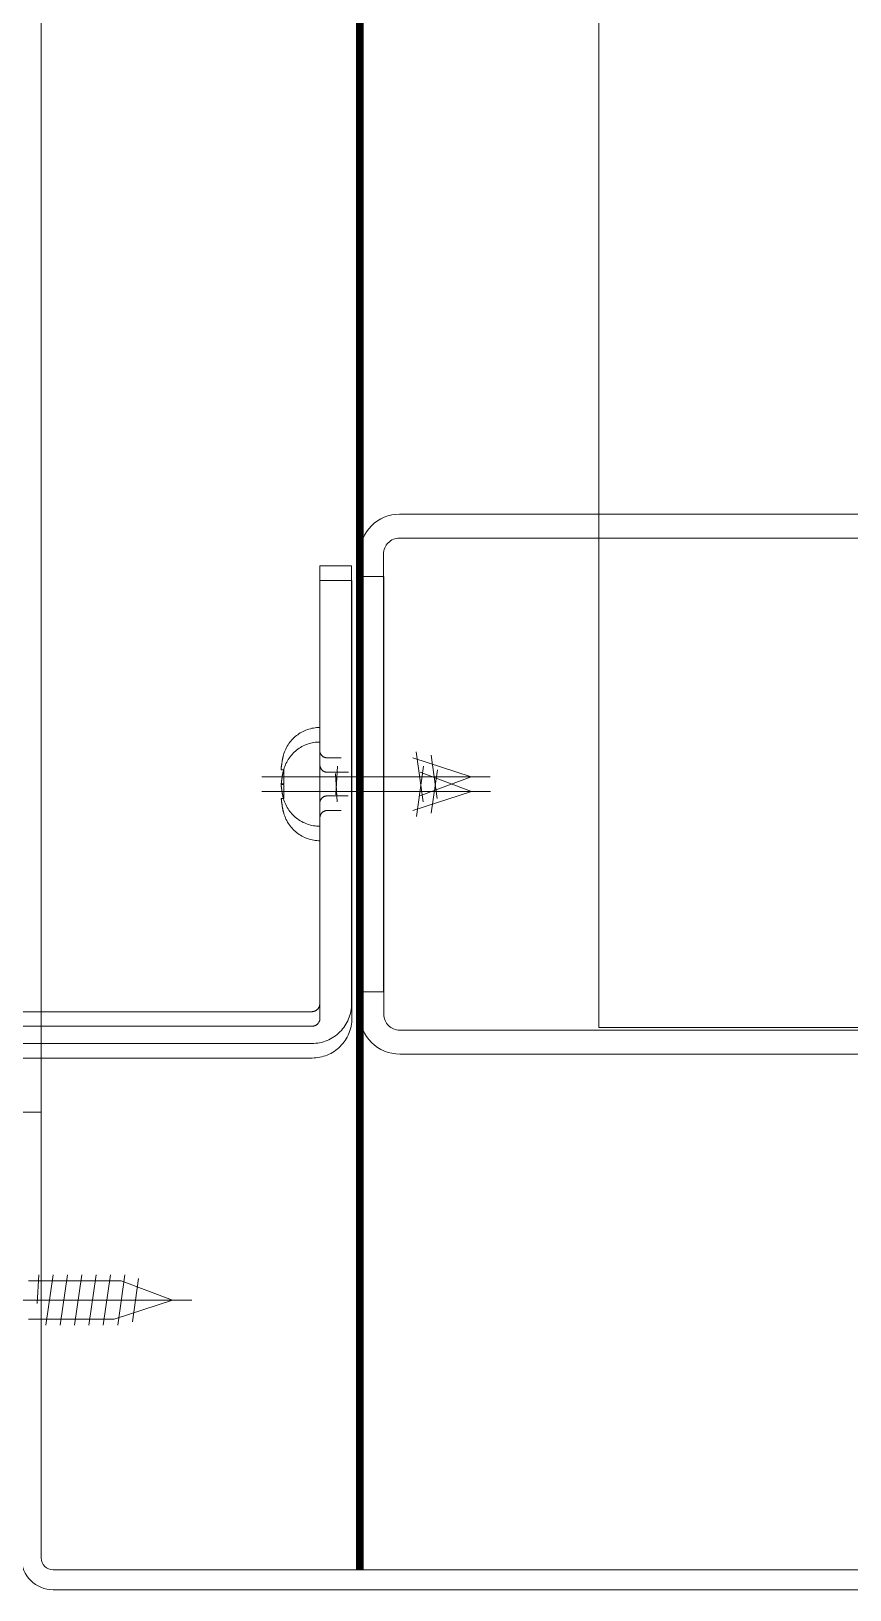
# Model space of a CAD drawing. Extents: x -2050 to 29725, y -1777 to 6820.
# Drawn here: x 7092.37 to 7102.65, y 1817.94 to 1837.52 of the extents above; entities that cross this region are included whole.
import ezdxf

# ---------------------------------------------------------------- set-up
doc = ezdxf.new("R2010")
doc.units = 0
doc.header["$LTSCALE"] = 25
doc.header["$MEASUREMENT"] = 0
doc.layers.get('0').update_dxf_attribs({"color": 9, "lineweight": 9})
doc.layers.add('06D', color=9, linetype='Continuous', lineweight=9)
doc.layers.add('10', color=9, linetype='Continuous', lineweight=9)

# ---------------------------------------------------------------- blocks, each defined once
blk = doc.blocks.new('p- alum kaplama profil')
at = {"lineweight": 18}
blk.add_lwpolyline([(4.091, 6.157), (-1.409, 6.157), (-1.409, 6.457), (4.091, 6.457, 0.414214), (4.291, 6.657), (4.291, 14.66, -0.414214), (4.791, 15.16), (10.291, 15.16), (10.291, 14.86), (4.791, 14.86, 0.414214), (4.591, 14.66), (4.591, 6.657, -0.414214)], format="xyb", close=True, dxfattribs=at)
blk.add_lwpolyline([(-1.659, -2.342), (-1.659, 5.556), (-1.659, 5.561), (-1.658, 5.566), (-1.658, 5.571), (-1.657, 5.576), (-1.656, 5.581), (-1.654, 5.585), (-1.653, 5.59), (-1.651, 5.595), (-1.649, 5.599), (-1.647, 5.604), (-1.644, 5.608), (-1.642, 5.612), (-1.639, 5.616), (-1.636, 5.62), (-1.633, 5.624), (-1.629, 5.627), (-1.626, 5.63), (-1.622, 5.634), (-1.618, 5.637), (-1.614, 5.64), (-1.61, 5.642), (-1.606, 5.645), (-1.601, 5.647), (-1.597, 5.649), (-1.592, 5.651), (-1.588, 5.652), (-1.583, 5.653), (-1.578, 5.654), (-1.573, 5.655), (-1.569, 5.656), (-1.564, 5.656), (-1.559, 5.656), (3.941, 5.656), (3.941, 6.056), (-1.559, 6.056), (-1.583, 6.056), (-1.608, 6.054), (-1.632, 6.051), (-1.656, 6.047), (-1.68, 6.041), (-1.704, 6.035), (-1.727, 6.027), (-1.75, 6.018), (-1.772, 6.008), (-1.794, 5.997), (-1.816, 5.985), (-1.836, 5.972), (-1.857, 5.958), (-1.876, 5.943), (-1.894, 5.927), (-1.912, 5.91), (-1.929, 5.892), (-1.945, 5.874), (-1.96, 5.854), (-1.974, 5.834), (-1.988, 5.813), (-2, 5.792), (-2.011, 5.77), (-2.021, 5.748), (-2.029, 5.725), (-2.037, 5.702), (-2.044, 5.678), (-2.049, 5.654), (-2.053, 5.63), (-2.056, 5.605), (-2.058, 5.581), (-2.059, 5.556), (-2.059, -2.342)])
for points in [[(1.291, 4.927, -10), (1.291, 7.795, -10)], [(1.051, 6.913, -10), (1.291, 7.556, -10)], [(1.531, 6.823, -10), (1.291, 7.556, -10)], [(1.563, 7.053, -10), (1.02, 7.13, -10)], [(1.606, 6.866, -10), (0.976, 6.956, -10)], [(1.291, 6.157, -10), (1.291, 6.257, -10)], [(1.335, 5.855, -10), (0.976, 5.876, -10)], [(1.051, 5.833, -10), (1.051, 6.013, -10)], [(1.531, 5.746, -10), (1.531, 5.923, -10)], [(0.961, 5.656, -10), (0.966, 5.657, -10), (0.97, 5.657, -10), (0.974, 5.657, -10), (0.979, 5.658, -10), (0.983, 5.659, -10), (0.987, 5.66, -10), (0.992, 5.662, -10), (0.996, 5.663, -10), (1, 5.665, -10), (1.004, 5.667, -10), (1.008, 5.669, -10), (1.011, 5.672, -10), (1.015, 5.674, -10), (1.018, 5.677, -10), (1.022, 5.68, -10), (1.025, 5.683, -10), (1.028, 5.686, -10), (1.031, 5.689, -10), (1.034, 5.693, -10), (1.036, 5.696, -10), (1.038, 5.7, -10), (1.041, 5.704, -10), (1.043, 5.708, -10), (1.044, 5.712, -10), (1.046, 5.716, -10), (1.047, 5.72, -10), (1.049, 5.725, -10), (1.05, 5.729, -10), (1.05, 5.733, -10), (1.051, 5.738, -10), (1.051, 5.742, -10), (1.051, 5.746, -10)], [(1.051, 5.746, -10), (1.051, 5.833, -10)], [(1.531, 5.746, -10), (1.531, 5.742, -10), (1.532, 5.738, -10), (1.532, 5.733, -10), (1.533, 5.729, -10), (1.534, 5.725, -10), (1.535, 5.72, -10), (1.537, 5.716, -10), (1.538, 5.712, -10), (1.54, 5.708, -10), (1.542, 5.704, -10), (1.544, 5.7, -10), (1.546, 5.696, -10), (1.549, 5.693, -10), (1.552, 5.689, -10), (1.555, 5.686, -10), (1.558, 5.683, -10), (1.561, 5.68, -10), (1.564, 5.677, -10), (1.568, 5.674, -10), (1.571, 5.672, -10), (1.575, 5.669, -10), (1.579, 5.667, -10), (1.583, 5.665, -10), (1.587, 5.663, -10), (1.591, 5.662, -10), (1.595, 5.66, -10), (1.599, 5.659, -10), (1.604, 5.658, -10), (1.608, 5.657, -10), (1.612, 5.657, -10), (1.617, 5.657, -10), (1.621, 5.656, -10)], [(0.671, 5.656, -10), (1.911, 5.656, -10)], [(0.671, 5.656, -10), (0.672, 5.637, -10), (0.673, 5.617, -10), (0.675, 5.597, -10), (0.678, 5.578, -10), (0.682, 5.558, -10), (0.686, 5.539, -10), (0.691, 5.52, -10), (0.697, 5.501, -10), (0.704, 5.483, -10), (0.712, 5.464, -10), (0.72, 5.447, -10), (0.73, 5.429, -10), (0.739, 5.412, -10), (0.75, 5.395, -10), (0.761, 5.379, -10), (0.773, 5.363, -10), (0.786, 5.348, -10), (0.799, 5.333, -10), (0.813, 5.319, -10), (0.827, 5.306, -10), (0.842, 5.293, -10), (0.857, 5.28, -10), (0.873, 5.269, -10), (0.89, 5.258, -10), (0.907, 5.247, -10), (0.924, 5.238, -10), (0.942, 5.229, -10), (0.96, 5.221, -10), (0.978, 5.214, -10), (0.997, 5.207, -10), (1.016, 5.201, -10), (1.035, 5.196, -10)], [(1.548, 5.196, -10), (1.567, 5.201, -10), (1.586, 5.207, -10), (1.604, 5.214, -10), (1.623, 5.221, -10), (1.641, 5.229, -10), (1.659, 5.238, -10), (1.676, 5.247, -10), (1.693, 5.258, -10), (1.709, 5.269, -10), (1.725, 5.28, -10), (1.741, 5.293, -10), (1.755, 5.306, -10), (1.77, 5.319, -10), (1.784, 5.333, -10), (1.797, 5.348, -10), (1.809, 5.363, -10), (1.821, 5.379, -10), (1.833, 5.395, -10), (1.843, 5.412, -10), (1.853, 5.429, -10), (1.862, 5.447, -10), (1.871, 5.464, -10), (1.878, 5.483, -10), (1.885, 5.501, -10), (1.891, 5.52, -10), (1.896, 5.539, -10), (1.901, 5.558, -10), (1.905, 5.578, -10), (1.908, 5.597, -10), (1.91, 5.617, -10), (1.911, 5.637, -10), (1.911, 5.656, -10)], [(1.035, 5.196, -10), (1.04, 5.195, -10), (1.045, 5.194, -10), (1.05, 5.193, -10), (1.056, 5.192, -10), (1.061, 5.191, -10), (1.066, 5.189, -10), (1.071, 5.188, -10), (1.077, 5.187, -10), (1.082, 5.186, -10), (1.087, 5.185, -10), (1.092, 5.184, -10), (1.098, 5.183, -10), (1.103, 5.182, -10), (1.108, 5.182, -10), (1.113, 5.181, -10), (1.119, 5.18, -10), (1.124, 5.179, -10), (1.129, 5.178, -10), (1.135, 5.178, -10), (1.14, 5.177, -10), (1.145, 5.176, -10), (1.151, 5.175, -10), (1.156, 5.175, -10), (1.161, 5.174, -10), (1.167, 5.173, -10), (1.172, 5.173, -10), (1.177, 5.172, -10), (1.182, 5.172, -10), (1.188, 5.171, -10), (1.193, 5.171, -10), (1.198, 5.17, -10), (1.204, 5.17, -10)], [(1.204, 5.17, -10), (1.204, 5.204, -10)], [(1.379, 5.204, -10), (1.204, 5.204, -10)], [(1.379, 5.17, -10), (1.379, 5.204, -10)], [(1.379, 5.17, -10), (1.384, 5.17, -10), (1.389, 5.171, -10), (1.395, 5.171, -10), (1.4, 5.172, -10), (1.405, 5.172, -10), (1.411, 5.173, -10), (1.416, 5.173, -10), (1.421, 5.174, -10), (1.427, 5.175, -10), (1.432, 5.175, -10), (1.437, 5.176, -10), (1.443, 5.177, -10), (1.448, 5.178, -10), (1.453, 5.178, -10), (1.459, 5.179, -10), (1.464, 5.18, -10), (1.469, 5.181, -10), (1.474, 5.182, -10), (1.48, 5.182, -10), (1.485, 5.183, -10), (1.49, 5.184, -10), (1.495, 5.185, -10), (1.501, 5.186, -10), (1.506, 5.187, -10), (1.511, 5.188, -10), (1.516, 5.189, -10), (1.522, 5.191, -10), (1.527, 5.192, -10), (1.532, 5.193, -10), (1.537, 5.194, -10), (1.543, 5.195, -10), (1.548, 5.196, -10)]]:
    blk.add_polyline3d(points)
blk = doc.blocks.new('audi-pencerekenar-kosebent')
for p, q in [((0.565, 15.979), (0.565, 13.111)), ((-1.795, 15.249), (-1.795, 14.999)), ((0.325, 15.16), (0.325, 15.074)), ((0.805, 15.16), (0.805, 14.984)), ((3.805, 14.999), (-1.795, 14.999)), ((0.608, 15.052), (0.25, 15.03)), ((0.88, 14.94), (0.25, 14.85)), ((0.325, 15.074), (0.325, 14.894)), ((0.325, 14.894), (0.325, 14.714)), ((0.805, 14.984), (0.805, 14.804)), ((0.88, 14.76), (0.25, 14.67)), ((0.325, 14.714), (0.325, 14.534)), ((0.805, 14.804), (0.805, 14.624)), ((3.955, 1.015), (3.955, 14.849)), ((4.205, 1.015), (4.205, 14.849)), ((0.88, 14.58), (0.25, 14.49)), ((0.325, 14.534), (0.325, 14.354)), ((0.805, 14.624), (0.805, 14.444)), ((0.88, 14.4), (0.25, 14.31)), ((0.325, 14.354), (0.325, 14.174)), ((0.805, 14.444), (0.805, 14.264)), ((0.88, 14.22), (0.25, 14.13)), ((0.325, 14.174), (0.325, 13.994)), ((0.805, 14.264), (0.805, 14.084)), ((0.88, 14.04), (0.25, 13.95)), ((0.325, 13.994), (0.565, 13.35)), ((0.805, 14.084), (0.565, 13.35)), ((0.837, 13.854), (0.294, 13.777))]:
    blk.add_line(p, q)
blk.add_lwpolyline([(-2.875, 15.5), (-2.875, 11.6), (-2.875, 11.595), (-2.875, 11.59), (-2.876, 11.585), (-2.877, 11.58), (-2.878, 11.576), (-2.879, 11.571), (-2.881, 11.566), (-2.883, 11.562), (-2.885, 11.557), (-2.887, 11.553), (-2.889, 11.549), (-2.892, 11.544), (-2.895, 11.54), (-2.898, 11.537), (-2.901, 11.533), (-2.904, 11.529), (-2.908, 11.526), (-2.912, 11.523), (-2.915, 11.52), (-2.919, 11.517), (-2.924, 11.514), (-2.928, 11.512), (-2.932, 11.51), (-2.937, 11.508), (-2.941, 11.506), (-2.946, 11.504), (-2.951, 11.503), (-2.955, 11.502), (-2.96, 11.501), (-2.965, 11.5), (-2.97, 11.5), (-2.975, 11.5), (-8.475, 11.5), (-8.475, 11.1), (-2.975, 11.1), (-2.95, 11.101), (-2.926, 11.102), (-2.902, 11.105), (-2.877, 11.11), (-2.854, 11.115), (-2.83, 11.122), (-2.807, 11.129), (-2.784, 11.138), (-2.761, 11.148), (-2.739, 11.159), (-2.718, 11.171), (-2.697, 11.184), (-2.677, 11.198), (-2.658, 11.213), (-2.639, 11.23), (-2.621, 11.246), (-2.605, 11.264), (-2.588, 11.283), (-2.573, 11.302), (-2.559, 11.322), (-2.546, 11.343), (-2.534, 11.364), (-2.523, 11.386), (-2.513, 11.409), (-2.504, 11.432), (-2.497, 11.455), (-2.49, 11.479), (-2.485, 11.502), (-2.48, 11.527), (-2.477, 11.551), (-2.476, 11.575), (-2.475, 11.6), (-2.475, 15.5)])
blk.add_lwpolyline([(-3.025, 10.999), (-8.525, 10.999), (-8.525, 10.699), (-3.025, 10.699, -0.414214), (-2.825, 10.499), (-2.825, 2.499, 0.414214), (-2.325, 1.999), (3.175, 1.999), (3.175, 2.299), (-2.325, 2.299, -0.414214), (-2.525, 2.499), (-2.525, 10.499, 0.414214)], format="xyb", close=True)
for points in [[(-5.825, 12.229, -10), (-5.825, 9.361, -10)], [(-6.445, 11.5, -10), (-6.445, 11.52, -10), (-6.443, 11.539, -10), (-6.441, 11.559, -10), (-6.438, 11.579, -10), (-6.435, 11.598, -10), (-6.43, 11.617, -10), (-6.425, 11.636, -10), (-6.419, 11.655, -10), (-6.412, 11.674, -10), (-6.404, 11.692, -10), (-6.396, 11.71, -10), (-6.387, 11.727, -10), (-6.377, 11.744, -10), (-6.366, 11.761, -10), (-6.355, 11.777, -10), (-6.343, 11.793, -10), (-6.331, 11.808, -10), (-6.317, 11.823, -10), (-6.304, 11.837, -10), (-6.289, 11.851, -10), (-6.274, 11.864, -10), (-6.259, 11.876, -10), (-6.243, 11.888, -10), (-6.226, 11.899, -10), (-6.21, 11.909, -10), (-6.192, 11.918, -10), (-6.175, 11.927, -10), (-6.157, 11.935, -10), (-6.138, 11.943, -10), (-6.12, 11.949, -10), (-6.101, 11.955, -10), (-6.081, 11.96, -10)], [(-6.081, 11.96, -10), (-6.076, 11.961, -10), (-6.071, 11.962, -10), (-6.066, 11.964, -10), (-6.061, 11.965, -10), (-6.055, 11.966, -10), (-6.05, 11.967, -10), (-6.045, 11.968, -10), (-6.04, 11.969, -10), (-6.034, 11.97, -10), (-6.029, 11.971, -10), (-6.024, 11.972, -10), (-6.019, 11.973, -10), (-6.013, 11.974, -10), (-6.008, 11.975, -10), (-6.003, 11.976, -10), (-5.998, 11.977, -10), (-5.992, 11.977, -10), (-5.987, 11.978, -10), (-5.982, 11.979, -10), (-5.976, 11.98, -10), (-5.971, 11.98, -10), (-5.966, 11.981, -10), (-5.96, 11.982, -10), (-5.955, 11.982, -10), (-5.95, 11.983, -10), (-5.944, 11.984, -10), (-5.939, 11.984, -10), (-5.934, 11.985, -10), (-5.928, 11.985, -10), (-5.923, 11.986, -10), (-5.918, 11.986, -10), (-5.912, 11.987, -10)], [(-5.912, 11.987, -10), (-5.912, 11.952, -10)], [(-5.737, 11.952, -10), (-5.912, 11.952, -10)], [(-5.737, 11.987, -10), (-5.737, 11.952, -10)], [(-5.737, 11.987, -10), (-5.732, 11.986, -10), (-5.727, 11.986, -10), (-5.722, 11.985, -10), (-5.716, 11.985, -10), (-5.711, 11.984, -10), (-5.706, 11.984, -10), (-5.7, 11.983, -10), (-5.695, 11.982, -10), (-5.69, 11.982, -10), (-5.684, 11.981, -10), (-5.679, 11.98, -10), (-5.674, 11.98, -10), (-5.668, 11.979, -10), (-5.663, 11.978, -10), (-5.658, 11.977, -10), (-5.652, 11.977, -10), (-5.647, 11.976, -10), (-5.642, 11.975, -10), (-5.637, 11.974, -10), (-5.631, 11.973, -10), (-5.626, 11.972, -10), (-5.621, 11.971, -10), (-5.616, 11.97, -10), (-5.61, 11.969, -10), (-5.605, 11.968, -10), (-5.6, 11.967, -10), (-5.595, 11.966, -10), (-5.589, 11.965, -10), (-5.584, 11.964, -10), (-5.579, 11.962, -10), (-5.574, 11.961, -10), (-5.569, 11.96, -10)], [(-5.569, 11.96, -10), (-5.549, 11.955, -10), (-5.53, 11.949, -10), (-5.512, 11.943, -10), (-5.493, 11.935, -10), (-5.475, 11.927, -10), (-5.458, 11.918, -10), (-5.44, 11.909, -10), (-5.424, 11.899, -10), (-5.407, 11.888, -10), (-5.391, 11.876, -10), (-5.376, 11.864, -10), (-5.361, 11.851, -10), (-5.346, 11.837, -10), (-5.333, 11.823, -10), (-5.319, 11.808, -10), (-5.307, 11.793, -10), (-5.295, 11.777, -10), (-5.284, 11.761, -10), (-5.273, 11.744, -10), (-5.263, 11.727, -10), (-5.254, 11.71, -10), (-5.246, 11.692, -10), (-5.238, 11.674, -10), (-5.231, 11.655, -10), (-5.225, 11.636, -10), (-5.22, 11.617, -10), (-5.215, 11.598, -10), (-5.212, 11.579, -10), (-5.209, 11.559, -10), (-5.207, 11.539, -10), (-5.205, 11.52, -10), (-5.205, 11.5, -10)], [(-6.445, 11.5, -10), (-5.205, 11.5, -10)], [(-6.155, 11.5, -10), (-6.151, 11.5, -10), (-6.146, 11.5, -10), (-6.142, 11.499, -10), (-6.137, 11.498, -10), (-6.133, 11.497, -10), (-6.129, 11.496, -10), (-6.125, 11.495, -10), (-6.121, 11.493, -10), (-6.117, 11.491, -10), (-6.113, 11.489, -10), (-6.109, 11.487, -10), (-6.105, 11.485, -10), (-6.101, 11.482, -10), (-6.098, 11.48, -10), (-6.095, 11.477, -10), (-6.091, 11.474, -10), (-6.088, 11.47, -10), (-6.085, 11.467, -10), (-6.083, 11.464, -10), (-6.08, 11.46, -10), (-6.078, 11.456, -10), (-6.076, 11.452, -10), (-6.074, 11.448, -10), (-6.072, 11.444, -10), (-6.07, 11.44, -10), (-6.069, 11.436, -10), (-6.068, 11.432, -10), (-6.067, 11.428, -10), (-6.066, 11.423, -10), (-6.065, 11.419, -10), (-6.065, 11.414, -10), (-6.065, 11.41, -10)], [(-6.065, 11.41, -10), (-6.065, 11.323, -10)], [(-5.585, 11.41, -10), (-5.585, 11.414, -10), (-5.585, 11.419, -10), (-5.584, 11.423, -10), (-5.583, 11.428, -10), (-5.582, 11.432, -10), (-5.581, 11.436, -10), (-5.58, 11.44, -10), (-5.578, 11.444, -10), (-5.576, 11.448, -10), (-5.574, 11.452, -10), (-5.572, 11.456, -10), (-5.57, 11.46, -10), (-5.567, 11.464, -10), (-5.565, 11.467, -10), (-5.562, 11.47, -10), (-5.559, 11.474, -10), (-5.555, 11.477, -10), (-5.552, 11.48, -10), (-5.549, 11.482, -10), (-5.545, 11.485, -10), (-5.541, 11.487, -10), (-5.537, 11.489, -10), (-5.533, 11.491, -10), (-5.529, 11.493, -10), (-5.525, 11.495, -10), (-5.521, 11.496, -10), (-5.517, 11.497, -10), (-5.513, 11.498, -10), (-5.508, 11.499, -10), (-5.504, 11.5, -10), (-5.499, 11.5, -10), (-5.495, 11.5, -10)], [(-5.585, 11.41, -10), (-5.585, 11.233, -10)], [(-5.782, 11.302, -10), (-6.14, 11.28, -10)], [(-6.065, 11.323, -10), (-6.065, 11.143, -10)], [(-5.825, 10.999, -10), (-5.825, 10.899, -10)], [(-5.51, 10.29, -10), (-6.14, 10.2, -10)], [(-6.065, 10.243, -10), (-5.825, 9.6, -10)], [(-5.585, 10.333, -10), (-5.825, 9.6, -10)], [(-5.553, 10.104, -10), (-6.096, 10.026, -10)]]:
    blk.add_polyline3d(points)
for radius in [0.4, 0.15]:
    blk.add_arc((3.805, 14.849), radius, 0, 90)
blk = doc.blocks.new('fsdfsfsfsfd')
at = {"layer": '10', "xscale": -1, "rotation": 270}
blk.add_blockref('audi-pencerekenar-kosebent', (52613.75, -74595.12), dxfattribs=at)

msp = doc.modelspace()

# ---------------------------------------------------------------- linework, layer by layer
at = {"layer": '06D'}
for points in [[(7092.5, 1823.473), (7092.498, 2840), (7985.666, 2840)], [(7107.5, 1825), (7099.5, 1825), (7099.5, 2833), (7980, 2833), (7980, 2825)]]:
    msp.add_lwpolyline(points, dxfattribs=at)
at = {"layer": '10', "const_width": 0.1}
msp.add_lwpolyline([(7096.5, 1818.188), (7096.498, 2836), (7980, 2836)], dxfattribs=at)

# ---------------------------------------------------------------- block references
at = {"rotation": 180}
msp.add_blockref('fsdfsfsfsfd', (59721.25, -72772.977), dxfattribs=at)
at = {"layer": '10', "xscale": -1, "rotation": 270}
msp.add_blockref('p- alum kaplama profil', (7090.341, 1826.859), dxfattribs=at)

doc.saveas('drawing.dxf')
